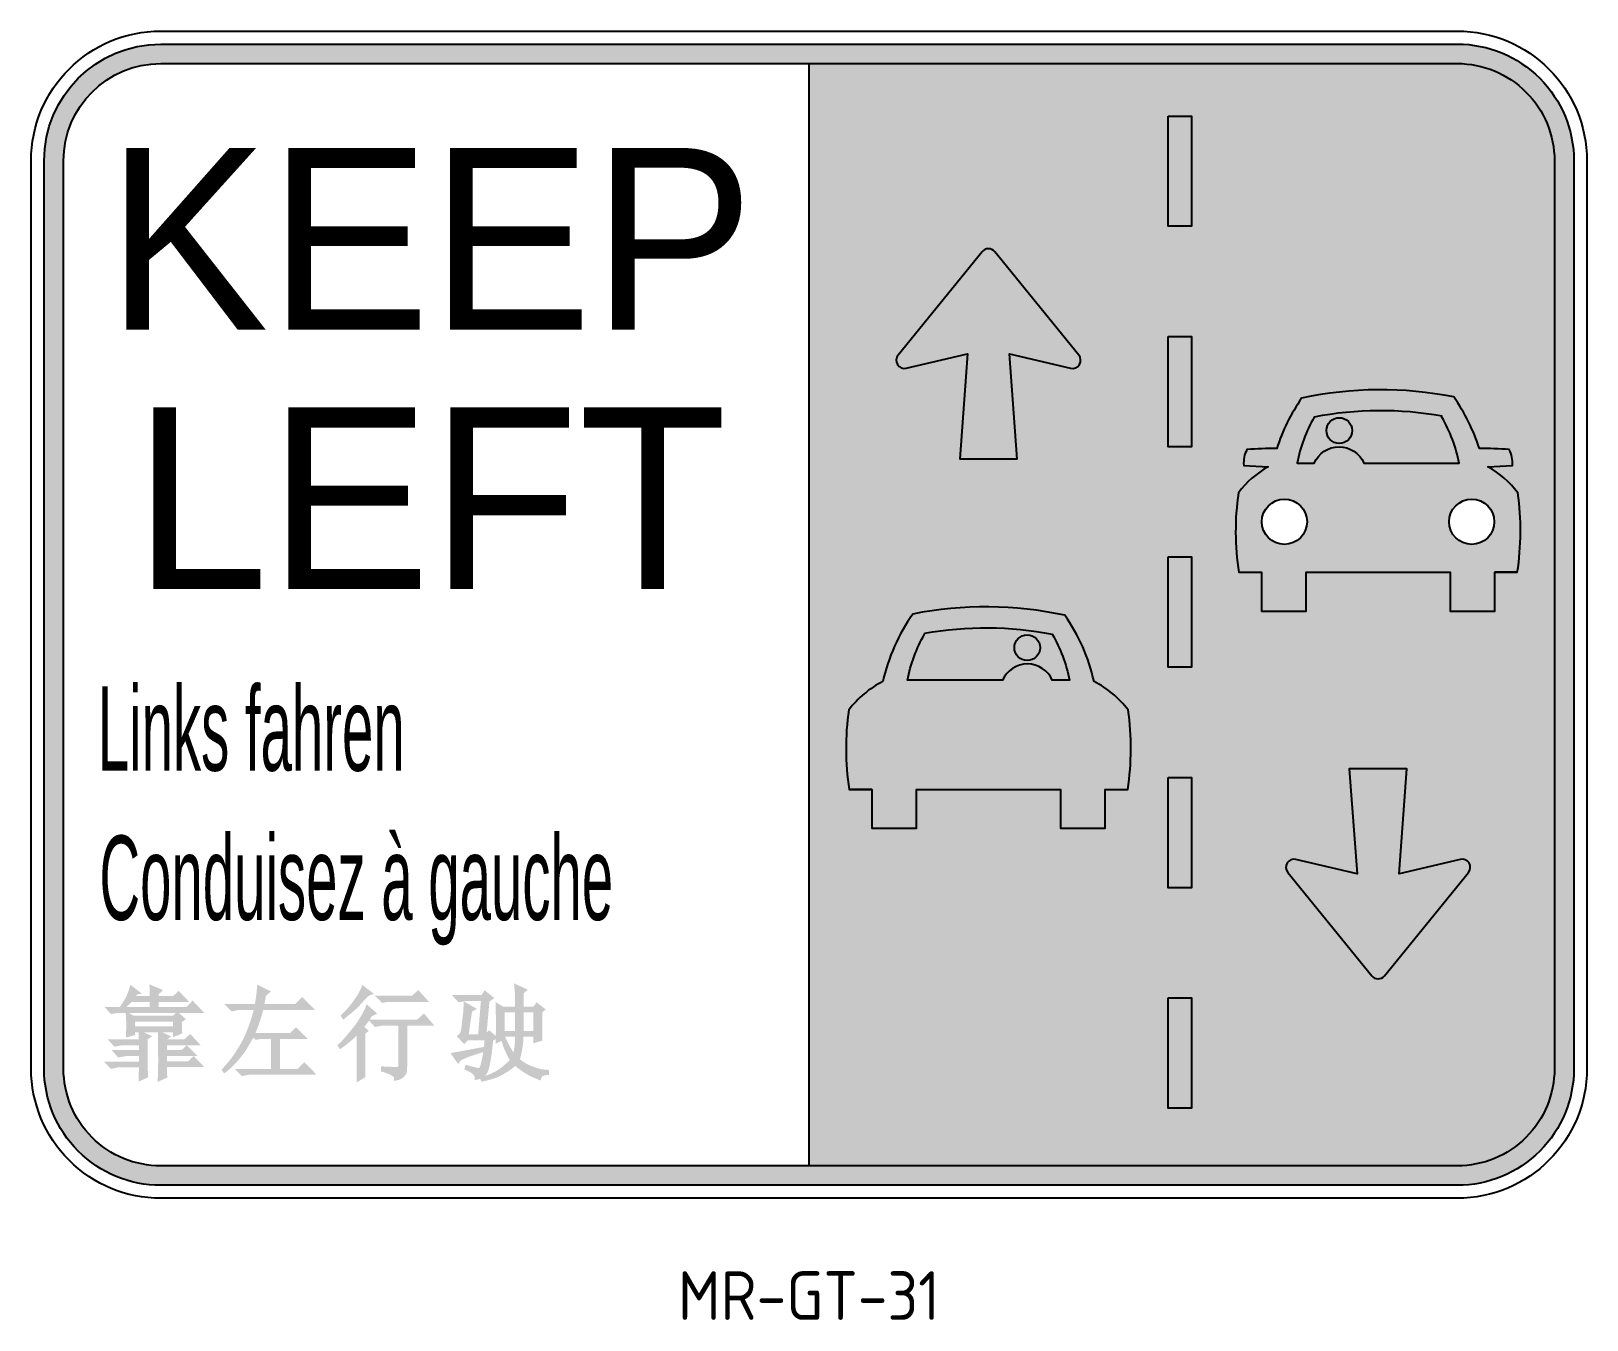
# Model space of a CAD drawing. Header units: millimetres. Extents: x 40 to 120, y 9.5 to 75.7.
import ezdxf
from ezdxf.enums import TextEntityAlignment as Align

# ---------------------------------------------------------------- set-up
doc = ezdxf.new("R2010")
doc.units = ezdxf.units.MM
doc.linetypes.add('CENTERX2', pattern=[101.60000000000001, 63.5, -12.7, 12.7, -12.7])
doc.layers.add('gold', color=7, linetype='Continuous', true_color=0xfedb00)
for name, color, linetype in [('L18', 4, 'Continuous'), ('L25', 1, 'Continuous'), ('T25', 1, 'Continuous')]:
    doc.layers.add(name, color=color, linetype=linetype)
doc.styles.add('FHWAD', font='')
doc.styles.add('flag text', font='')
doc.styles.add('ISO', font='isocp2.shx')
doc.styles.get('FHWAD').set_extended_font_data('FHWA Series D2000EX')
doc.styles.get('flag text').set_extended_font_data('FHWA Series B2000EX')

msp = doc.modelspace()

# ---------------------------------------------------------------- hatches: boundary and pattern name
at = {"layer": 'gold'}
h = msp.add_hatch(color=256, dxfattribs=at)
h.dxf.hatch_style = 1
h.paths.add_polyline_path([(118.3333342729938, 69.0641898152983, 0.4142135623730955), (113.3333342728272, 74.06418981546497), (80.00000093949372, 74.06418981546497), (80.0000009394937, 17.39752314846497), (113.3333342728271, 17.39752314846496, 0.4142135623730949), (118.3333342729938, 22.39752314863158)])
h.paths.add_polyline_path([(99.67653940103219, 43.02870241946262), (98.4615394010322, 43.02870241946262), (98.4615394010322, 48.69870241946253), (99.67653940103219, 48.69870241946253)], flags=16)
h.paths.add_polyline_path([(99.67653940103219, 37.35870241946262), (99.67653940103219, 31.69807741946266), (98.4615394010322, 31.69807741946266), (98.4615394010322, 37.35870241946252)], flags=16)
h.paths.add_polyline_path([(103.2637195384704, 45.91596579144996), (103.2637195384704, 47.91108558246916), (102.1029107758744, 47.91108558246916, -0.07432350280735303), (102.0796947609357, 51.99412374312313, -0.1008426883708583), (103.611959762552, 53.33967023296628), (102.3582896120865, 53.40926647510295, -0.15440470850909), (102.5208017166581, 54.22123459703144, -0.02354044923366175), (104.0530934249402, 54.2693537394516, -0.07455507368828718), (105.3310140045094, 56.86104413291865, -0.1032596804140802), (113.1512664049596, 56.92338828141745, -0.07651899385285986), (114.4728384556599, 54.2693537394516, -0.02354044923365468), (116.0051301639415, 54.22123459703145, -0.1544047085090908), (116.1676422685136, 53.40926647510295), (114.9139721180481, 53.33967023296628, -0.1008426883708599), (116.4462371196643, 51.99412374312311, -0.074323502807353), (116.4230211047257, 47.91108558246916), (115.2622123421296, 47.91108558246916), (115.2622123421296, 45.91596579144996), (112.9638135037625, 45.91596579144996), (112.9638135037625, 47.91108558246916), (105.5621183768376, 47.91108558246916), (105.5621183768376, 45.91596579144996)], flags=16)
h.paths.add_polyline_path([(107.7838355055174, 37.81447802140829), (110.7420963750826, 37.81447802140829), (110.3429659403001, 32.4144780214083), (113.4861108737885, 33.15453386335734, -0.7159303544671257), (113.9106921630649, 32.47635232407449), (109.5906921630649, 27.17026536755274, -0.4753581963328609), (108.9352397175352, 27.17026536755274), (104.6152397175352, 32.47635232407448, -0.7159303544671258), (105.0398210068116, 33.15453386335734), (108.1829659403001, 32.4144780214083)], flags=16)
h.paths.add_polyline_path([(96.38727383871228, 36.7518268796737), (95.2264650761162, 36.7518268796737), (95.2264650761162, 34.75670708865451), (92.92806623774902, 34.75670708865451), (92.92806623774902, 36.7518268796737), (85.52637111082414, 36.7518268796737), (85.52637111082414, 34.75670708865451), (83.22797227245698, 34.75670708865451), (83.22797227245698, 36.7518268796737), (82.0671635098609, 36.75182687967376, -0.07432350280735218), (82.04394749492226, 40.83486504032768, -0.1132301723862103), (83.79632186524903, 42.2992631107167, -0.0982549077896917), (85.33891820962701, 45.764129578622, -0.10325968041408), (93.15917061007721, 45.70178543012322, -0.09628365403418461), (94.65811548332417, 42.29926311071671, -0.1132301723862088), (96.41048985365092, 40.83486504032768, -0.07432350280735316)], flags=16)
h.paths.add_polyline_path([(93.39238920841012, 42.36600390193553), (92.5101752969652, 42.36600390193553, 0.6540645659283424), (89.9564002942715, 42.36600390193553), (85.06204814016303, 42.36600390193553, -0.0817546117384794), (85.94426205160794, 44.73230963285053, 0.3156415813253164), (85.94000566289215, 44.77870712760844, -0.09173746855951925), (92.5101752969652, 44.73230963285053, -0.0817546117384785)], flags=0)
h.paths.add_polyline_path([(90.56001935456514, 44.03633764055004, -1), (91.88334022173247, 44.03633764055004, -1)], flags=0)
h.paths.add_polyline_path([(105.0977954061765, 53.52526260473093, -0.08175461173847957), (105.9800093176214, 55.89156833564596, -0.09173746855953044), (112.5501789516952, 55.93796583040373, 0.315641581325049), (112.5459225629786, 55.89156833564599, -0.08175461173848037), (113.4281364744236, 53.52526260473095), (108.5337843203152, 53.52526260473095, 0.6540645659283423), (105.9800093176214, 53.52526260473095)], flags=0)
h.paths.add_polyline_path([(99.67653940103219, 54.36870241946254), (98.4615394010322, 54.36870241946254), (98.4615394010322, 60.02932741946239), (99.67653940103219, 60.02932741946249)], flags=16)
h.paths.add_polyline_path([(106.6068443928542, 55.19559634334549, -1), (107.9301652600215, 55.19559634334549, -1)], flags=0)
h.paths.add_polyline_path([(99.67653940103222, 26.02807741946266), (99.67653940103219, 20.35807741946266), (98.4615394010322, 20.35807741946266), (98.46153940103217, 26.02807741946266)], flags=16)
h.paths.add_polyline_path([(90.70634910906918, 53.74336399791437), (87.74808823950397, 53.74336399791437), (88.14721867428659, 59.14336399791438), (85.0040737407981, 58.40330815596533, -0.7159303544671132), (84.57949245152173, 59.08148969524818), (88.89949245152171, 64.38757665176995, -0.4753581963328635), (89.55494489705144, 64.38757665176995), (93.87494489705142, 59.08148969524818, -0.715930354467116), (93.45036360777505, 58.40330815596533), (90.30721867428657, 59.14336399791438)], flags=16)
h.paths.add_polyline_path([(99.67653940103219, 65.69932741946245), (98.4615394010322, 65.69932741946245), (98.4615394010322, 71.3599524194623), (99.67653940103219, 71.3599524194624)], flags=16)
h = msp.add_hatch(color=256, dxfattribs=at)
h.dxf.hatch_style = 1
h.paths.add_polyline_path([(113.4281364744236, 53.52526260473095, 0.08175461173848038), (112.5459225629786, 55.89156833564599, -0.3156415813255655), (112.5501789516944, 55.93796583040388, 0.09173746855951839), (105.9800093176214, 55.89156833564596, 0.08175461173847877), (105.0977954061765, 53.52526260473095), (105.9800093176214, 53.52526260473095, -0.6540645659283423), (108.5337843203152, 53.52526260473095)])
h.paths.add_polyline_path([(106.6068443928542, 55.19559634334549, -1), (107.9301652600215, 55.19559634334549, -1)], flags=16)
h = msp.add_hatch(color=256, dxfattribs=at)
h.dxf.hatch_style = 1
h.paths.add_polyline_path([(85.94000566289135, 44.7787071276083, -0.3156415813247795), (85.94426205160794, 44.73230963285054, 0.08175461173847945), (85.06204814016303, 42.36600390193553), (89.9564002942715, 42.36600390193553, -0.6540645659283424), (92.5101752969652, 42.36600390193553), (93.39238920841012, 42.36600390193553, 0.08175461173847877), (92.51017529696519, 44.73230963285053, 0.09173746855953029)])
h.paths.add_polyline_path([(90.56001935456514, 44.03633764055004, -1), (91.88334022173247, 44.03633764055004, -1)], flags=16)
at = {"layer": 'L18'}
h = msp.add_hatch(color=256, dxfattribs=at)
h.paths.add_polyline_path([(45.34297212996364, 24.56462932348201), (47.30330264751326, 24.56462932348201), (47.30330264751326, 24.8135899185161), (45.34297212996364, 24.8135899185161)], flags=16)
h.paths.add_polyline_path([(45.03128070002853, 25.2589353407795), (45.27740922071807, 25.11496327039946), (47.30330264751326, 25.11496327039946), (47.44737782136154, 25.2589353407795)], flags=16)
h.paths.add_polyline_path([(46.10342225263814, 25.56686031036493), (46.10342225263814, 25.81582090539902), (45.14620412659643, 25.81582090539902), (45.02163463174331, 25.6716858240635), (44.89925050540627, 25.56686031036493)], flags=16)
h.paths.add_polyline_path([(45.79483851157421, 24.26325597159867), (46.22807113216665, 24.0601565157118), (45.9986010043296, 23.90946986286602), (45.9986010043296, 22.33053553968554), (46.01826986619878, 21.95054305252827), (45.52654821042431, 21.72778883591882), (45.54419060813071, 22.45501586029849), (44.45131680412263, 22.45501586029849), (44.10383350507045, 22.38294829653482), (43.74323766778714, 22.75638921218186), (45.55150187181287, 22.75638921218186), (45.55277339593151, 22.80880196903112), (45.549700136574, 23.03810775715083), (44.85780679782721, 23.03810775715083), (44.47098566599182, 22.97259181108923), (44.14317122880882, 23.35258429824651), (45.54548538045917, 23.35258429824651), (45.54214869853496, 23.60154489328059), (44.68734325559771, 23.60154489328059), (44.28740958553114, 23.52292575800666), (43.93992628647898, 23.8963666736537), (45.53819736436776, 23.8963666736537), (45.53328014890046, 24.26325597159867), (45.34297212996364, 24.26325597159867), (45.34297212996364, 24.12567246177339), (45.11350200212659, 24.05360494420154), (44.87091933605838, 23.99464056965019), (44.89714452156559, 24.65635164796826), (44.86506916836369, 25.2589353407795), (44.47746260495443, 25.2589353407795), (44.11031044403309, 25.19997101241997), (43.77593968321209, 25.56686031036493), (44.56487977054833, 25.56686031036493), (44.73971413289183, 25.82892409461134), (44.90362135148332, 26.11719425728236), (45.00852198446725, 26.39236123074109), (45.10686629381317, 26.70683777183677), (45.69693236797843, 26.24822614940557), (45.48713110201055, 26.22201977098094), (45.36256160715743, 26.12374582879262), (46.10342225263814, 26.12374582879262), (46.08383288448924, 26.72665554351482), (46.79191202082473, 26.43183380933354), (46.55588567839453, 26.22218278193641), (46.55588567839453, 26.12374582879262), (47.29666693919984, 26.12374582879262), (47.59169986723758, 26.39236123074109), (48.13587189402647, 25.81582090539902), (46.55588567839453, 25.81582090539902), (46.55588567839453, 25.56686031036493), (47.99818986094218, 25.56686031036493), (48.30633543625596, 25.89444004067293), (48.9095140486524, 25.2589353407795), (47.59402488735827, 25.2589353407795), (47.96548784551723, 24.93807023912906), (47.74913025591134, 24.78738354009147), (47.75568657954936, 24.51221656663274), (47.76879911778052, 24.20429159704732), (47.30330264751326, 24.01429537656458), (47.30330264751326, 24.26325597159867), (46.75033144369536, 24.26325597159867), (47.21151455276048, 24.04705332649948), (46.98204442492342, 23.8963666736537), (47.86714342712642, 23.8963666736537), (48.18184532607825, 24.17808521862267), (48.71946102922909, 23.60154489328059), (46.98204442492342, 23.60154489328059), (46.98204442492342, 23.35258429824651), (47.73601771768017, 23.35258429824651), (48.00482556925559, 23.60154489328059), (48.54244127240645, 23.05121094636314), (46.98204442492342, 23.05121094636314), (46.98204442492342, 22.77604397290443), (48.07694469309432, 22.77604397290443), (48.35230886830776, 23.05121094636314), (48.90959343332779, 22.47467062102108), (46.98204442492342, 22.47467062102108), (46.98204442492342, 22.31743235047323), (47.00171328679261, 21.93743986331596), (46.50999163101812, 21.7146856467065), (46.53621681652534, 22.79569877981882), (46.51654795465616, 24.26325597159867)])
for points in [[(49.92328961221169, 22.15367507365278), (49.79216379372055, 22.33711972262525), (49.87100145541868, 22.42558650977355), (49.94097788631913, 22.50496167896296), (50.00306628485505, 22.57628811122359), (50.05823984945955, 22.64060868758561), (50.10747177856577, 22.69896628907917), (50.15173527060681, 22.7524037967344), (50.19200352401575, 22.80196409158138), (50.22924973722576, 22.84869005465031), (50.26431692210583, 22.89348807534181), (50.29752734426874, 22.93671857653867), (50.32907308276313, 22.97860548949409), (50.35914621663767, 23.01937274546144), (50.38793882494097, 23.05924427569393), (50.41564298672176, 23.09844401144485), (50.44245078102865, 23.13719588396749), (50.46855428691032, 23.1757238245151), (50.4941285096737, 23.21422510589063), (50.51928015965879, 23.25279036709586), (50.54409887346394, 23.29148358868213), (50.56867428768744, 23.33036875120085), (50.59309603892757, 23.36950983520343), (50.61745376378266, 23.4089708212413), (50.64183709885103, 23.44881568986585), (50.66633568073092, 23.48910842162846), (50.69101780399883, 23.52991726242658), (50.71586639514375, 23.57132751954181), (50.74084303863279, 23.61342876560175), (50.76590931893313, 23.65631057323401), (50.79102682051187, 23.70006251506622), (50.81615712783619, 23.74477416372596), (50.84126182537321, 23.79053509184089), (50.86630249759007, 23.8374348720386), (50.89124499728727, 23.88554814814539), (50.9160722505989, 23.93488984878213), (50.94077145199233, 23.9854599737684), (50.96532979593501, 24.03725852292379), (50.98973447689431, 24.09028549606779), (51.01397268933769, 24.14454089302002), (51.03803162773255, 24.20002471360006), (51.0618984865463, 24.2567369576274), (51.08554552084881, 24.31461151186267), (51.10888522811972, 24.37331781083026), (51.13181516644111, 24.43245917599563), (51.1542328938951, 24.49163892882426), (51.17603596856377, 24.55046039078152), (51.1971219485292, 24.6085268833329), (51.21738839187348, 24.66544172794383), (51.25508064574414, 24.77431719911554), (51.27246804073765, 24.82600910806416), (51.28895906804429, 24.87601193384792), (51.30461775404915, 24.92445363738923), (51.31950812513722, 24.97146217961043), (51.33369420769358, 25.0171655214339), (51.34724002810327, 25.06169162378204), (51.36020961275136, 25.10516844757717), (51.37267125639174, 25.14778580145466), (51.38471032725386, 25.18998088490184), (51.39641646193601, 25.23225274511896), (51.40787929703652, 25.27510042930628), (51.41918846915367, 25.31902298466413), (51.43043361488577, 25.36451945839279), (51.44170437083112, 25.41208889769251), (51.44267632895695, 25.41636918752046), (50.67070658133042, 25.41636918752046), (50.31666695864024, 25.33775005224655), (49.93640215044285, 25.71774253940382), (51.50486614773625, 25.71774253940382), (51.51168506720749, 25.75458886102184), (51.52331437061096, 25.82016238945792), (51.53476440166973, 25.88765533037626), (51.5459711344247, 25.95687574252865), (51.55687481117918, 26.02795158674725), (51.56743274728601, 26.10229043218568), (51.57760652636041, 26.18161975007804), (51.58735773201764, 26.26766701165836), (51.59664794787285, 26.36215968816067), (51.60543875754135, 26.46682525081906), (51.61369174463833, 26.58339117086751), (51.621368492779, 26.71358491954012), (52.33600395275251, 26.36635042850956), (52.0737524248151, 26.14359621190015), (52.05439513412011, 26.02990727789454), (52.03567811313252, 25.92445902147951), (52.01762697110716, 25.82689315232501), (52.00026731729892, 25.73685138010104), (51.99643001711867, 25.71774253940382), (53.57514257764569, 25.71774253940382), (53.9357385239739, 26.07808026583852), (54.60447993657102, 25.41636918752046), (51.93160716991049, 25.41636918752046), (51.92469287727685, 25.38684438127792), (51.91170622002294, 25.33358708293646), (51.89905249788409, 25.28391268789522), (51.88648841117217, 25.23674632516416), (51.87377066019901, 25.19101312375318), (51.86065594527651, 25.14563821267224), (51.84690096671648, 25.09954672093126), (51.83226242483079, 25.05166377754013), (51.81657598569615, 25.00121521945684), (51.79999317844867, 24.94862971543157), (51.78274449798938, 24.89463664216234), (51.76506043921924, 24.83996537634741), (51.74717149703923, 24.78534529468493), (51.72930816635036, 24.731505773873), (51.7117009420536, 24.67917619060979), (51.69458031904992, 24.62908592159347), (51.6781020947911, 24.5817574735328), (51.66212327693199, 24.53688587317878), (51.64642617567829, 24.49395927729302), (51.63079310123555, 24.45246584263714), (51.61500636380948, 24.41189372597273), (51.5988482736057, 24.37173108406144), (51.58210114082983, 24.33146607366487), (51.56454727568754, 24.29058685154462), (51.54602874640065, 24.24871806598652), (51.53776229556418, 24.23053054070958), (53.33255991157749, 24.23053054070958), (53.6210366250221, 24.53190393878477), (54.2176589137805, 23.92260561731598), (52.80150053206465, 23.92260561731598), (52.80150053206465, 22.38298086177247), (53.69971207249883, 22.38298086177247), (54.05375169518901, 22.73021539899486), (54.68315549309263, 22.0816075098891), (51.21487849907442, 22.0816075098891), (50.83461379992191, 22.0160915638275), (50.47401785359371, 22.38298086177247), (52.33600395275251, 22.38298086177247), (52.33600395275251, 23.92260561731598), (51.81805711147084, 23.92260561731598), (51.5426929362574, 23.87674443197695), (51.41922273510444, 23.98713868888625), (51.39954731831557, 23.94990392432565), (51.37787016311998, 23.90998014308548), (51.35623142537406, 23.87108004823185), (51.33456707826679, 23.83289653385783), (51.31281309498718, 23.7951224940565), (51.29090544872419, 23.75745082292087), (51.26878011266687, 23.71957441454401), (51.24637306000417, 23.68118616301899), (51.22362026392513, 23.64197896243887), (51.20046410042046, 23.60173741213715), (51.17687255668817, 23.56061293240938), (51.15282002272792, 23.51884864879149), (51.12828088853949, 23.47668768681947), (51.10322954412258, 23.43437317202932), (51.0776403794769, 23.39214822995699), (51.05148778460219, 23.35025598613848), (51.02474614949817, 23.30893956610974), (50.99739840083132, 23.26838024767878), (50.96946161193516, 23.22851191774143), (50.94096139280998, 23.18920661546552), (50.91192335345603, 23.15033638001897), (50.8823731038736, 23.11177325056954), (50.85233625406298, 23.07338926628516), (50.82183841402441, 23.0350564663336), (50.79090519375821, 22.99664688988277), (50.75956647184647, 22.95807522971123), (50.72786920119876, 22.91942679304039), (50.69586460330648, 22.88082954070239), (50.66360389966101, 22.84241143352945), (50.63113831175376, 22.80430043235363), (50.59851906107615, 22.76662449800713), (50.56579736911958, 22.72951159132209), (50.53302445737539, 22.69308967313069), (50.50020032621637, 22.65742485652952), (50.46712009154045, 22.62233586367303), (50.4335276481269, 22.58757956898015), (50.39916689075497, 22.55291284686973), (50.36378171420397, 22.51809257176076), (50.32711601325312, 22.48287561807213), (50.28891368268174, 22.44701886022273), (50.24891861726906, 22.41027917263146), (50.20704971687059, 22.37260537101062), (50.16392590164661, 22.33471403624576), (50.12034109683364, 22.29751369051584), (50.07708922766818, 22.26191285599977), (50.03496421938677, 22.22882005487651), (49.99475999722587, 22.19914380932497), (49.957270486422, 22.17379264152406)], [(55.91234562610281, 25.12807458937324), (55.94458498650178, 25.16001573813536), (55.97725972382725, 25.19196968487526), (56.01019056477611, 25.22394922540555), (56.04319823604526, 25.25596715553871), (56.07610346433161, 25.28803627108739), (56.10872697633206, 25.32016936786412), (56.14088949874353, 25.35237924168143), (56.1724117582629, 25.38467868835193), (56.20314649467312, 25.417065574977), (56.23307450010128, 25.44947805381361), (56.26220857976047, 25.4818393484076), (56.29056153886383, 25.51407268230473), (56.31814618262446, 25.54610127905087), (56.34497531625549, 25.57784836219186), (56.37106174497004, 25.60923715527343), (56.3964182739812, 25.64019088184148), (56.42106837958404, 25.67066262294672), (56.44507822240128, 25.70072488965977), (56.46852463413755, 25.73048005055605), (56.49148444649757, 25.76003047421111), (56.51403449118592, 25.78947852920048), (56.5362515999073, 25.81892658409963), (56.55821260436635, 25.84847700748402), (56.57999433626773, 25.87823216792924), (56.60164801674786, 25.90825817846418), (56.62312242467033, 25.93847612993159), (56.64434072833048, 25.9687708576276), (56.66522609602364, 25.99902719684846), (56.68570169604516, 26.0291299828903), (56.70569069669038, 26.0589640510493), (56.72511626625466, 26.08841423662159), (56.74390157303336, 26.11736537490339), (56.76199859718442, 26.14575561819677), (56.7794745663163, 26.17373638682723), (56.79642551990008, 26.20151241812627), (56.81294749740687, 26.22928844942528), (56.82913653830774, 26.25726921805578), (56.84508868207378, 26.28565946134913), (56.86089996817608, 26.31466391663682), (56.87666643608571, 26.34448732125027), (56.89251186999093, 26.37545810799202), (56.9086710329486, 26.40839949154889), (56.9254064327328, 26.44425838207886), (56.94298057711754, 26.48398168973976), (56.96165597387687, 26.52851632468959), (56.98169513078484, 26.5788091970862), (57.0033605556155, 26.63580721708757), (57.02691475614287, 26.70045729485163), (57.64320590677046, 26.22874248320811), (57.61229295669513, 26.22380959312117), (57.58337122423441, 26.21876153824014), (57.55628064353222, 26.21348315377104), (57.53086114873238, 26.20785927491983), (57.50695267397877, 26.20177473689239), (57.48439515341525, 26.19511437489474), (57.46302852118571, 26.18776302413283), (57.44269271143401, 26.1796055198126), (57.42320204787775, 26.17051603375987), (57.40426841252967, 26.16032608427999), (57.38557807697622, 26.14885652629815), (57.36681731280387, 26.13592821473956), (57.3476723915991, 26.12136200452942), (57.32782958494838, 26.10497875059299), (57.30697516443816, 26.08659930785538), (57.28479540165492, 26.06604453124189), (57.26108434561739, 26.04323124627922), (57.23606715507327, 26.0184601609004), (57.21007676620253, 25.99212795363998), (57.18344611518512, 25.96463130303255), (57.156508138201, 25.93636688761264), (57.12959577143013, 25.90773138591479), (57.10304195105249, 25.87912147647363), (57.07717961324802, 25.85093383782365), (57.05227126540031, 25.82349690273733), (57.02829769970744, 25.79686612093869), (57.00516927957108, 25.77102869638958), (56.98279636839294, 25.74597183305195), (56.96108932957473, 25.72168273488766), (56.93995852651814, 25.69814860585859), (56.91931432262487, 25.6753566499267), (56.89906708129659, 25.65329407105379), (56.87911649490636, 25.6319203483323), (56.85931957171245, 25.61108406137652), (56.8395226489445, 25.59060606493118), (56.81957206383213, 25.57030721374109), (56.79931415360497, 25.55000836255095), (56.77859525549263, 25.52953036610563), (56.75726170672475, 25.50869407914983), (56.73515984453097, 25.48732035642836), (56.71214027440325, 25.46525564487493), (56.68807067488322, 25.44244876017925), (56.66282299277478, 25.41887411022003), (56.63626917488187, 25.39450610287589), (56.60828116800846, 25.36931914602559), (56.57873091895847, 25.34328764754773), (56.54749037453587, 25.31638601532102), (56.51443148154461, 25.28858865722417), (56.4791935583776, 25.25963751890474), (56.44048540978385, 25.22834469708633), (56.39678321210134, 25.19328982626131), (56.34656314166806, 25.15305254092223), (56.28830137482201, 25.10621247556149), (56.22047408790117, 25.05134926467157), (56.14155745724354, 24.98704254274492), (56.05002765918708, 24.91187194427403)], [(57.67598730687079, 26.14357173023213), (59.583867453406, 26.14357173023213), (59.91168189058897, 26.43839351060522), (60.45585391737785, 25.82909518913642), (58.38406655225117, 25.82909518913642), (58.04313957683702, 25.77668243228716)], [(57.13512328421439, 24.54409402283876), (57.36128551696386, 24.34188323663402), (57.19082197473436, 24.19774810910668), (57.19082197473436, 21.95710275379996), (56.73188171906024, 21.68193578034123), (56.73188171906024, 24.09819257097955), (56.71707885521354, 24.08253219893332), (56.68380227477066, 24.0477439140324), (56.65339407058499, 24.01643616376599), (56.62534203242802, 23.98809710480549), (56.57425761328632, 23.93827768748778), (56.55020081184463, 23.91577364247341), (56.52645133551772, 23.89419091545051), (56.50255139647247, 23.87306244938175), (56.47826089645712, 23.8521003323948), (56.45339415961527, 23.83106143890853), (56.42776551009048, 23.80970264334192), (56.40118927202639, 23.78778082011381), (56.37347976956654, 23.76505284364315), (56.34445132685455, 23.74127558834887), (56.313918268034, 23.71620592864986), (56.28147295944021, 23.68950690102142), (56.24581993617539, 23.66046619016461), (56.20544177553357, 23.62827764283691), (56.15882105480867, 23.59213510579569), (56.10444035129464, 23.55123242579845), (56.04078224228547, 23.50476344960261), (55.96632930507513, 23.45192202396562), (55.87956411695757, 23.39190199564493), (55.74188208387328, 23.59500140533996), (55.85333893145037, 23.69327534752829), (56.0565839828251, 23.9029263749254), (56.27294146338612, 24.15188696995948), (56.48274272935399, 24.41395075420587), (56.69910031895989, 24.68256615615435), (56.90234526128974, 24.99049107954795), (57.04002729437403, 25.21979691385948), (57.17770932745832, 25.49496388731821), (57.24982856034191, 25.70461491471532), (57.80055680172393, 25.22634848536973), (57.5120800882793, 25.08876502173628), (57.48895487557824, 25.04473689790625), (57.46414577122923, 25.00126540281646), (57.43812016705515, 24.95860006029257), (57.41226766020598, 24.91842356197611), (59.85923162861944, 24.91842356197611), (60.20015860403358, 25.23290010307178), (60.73121809259129, 24.61049859239068), (59.35431026234083, 24.61049859239068), (59.35336330094479, 23.89790071273518), (59.35042769551728, 23.30522132605087), (59.34584021195386, 22.87181478646897), (59.3398505529219, 22.5715195020591), (59.33270842108884, 22.37817388089084), (59.3246635191221, 22.2656163310338), (59.31596554968907, 22.2076852605576), (59.30686421545718, 22.17821907753186), (59.29756440065273, 22.15537486807365), (59.28809171573742, 22.13458443049025), (59.27842695273188, 22.11559824113634), (59.26855090365666, 22.09816677636678), (59.25844436053237, 22.08204051253622), (59.24808811537957, 22.06696992599944), (59.23746296021891, 22.05270549311122), (59.22654968707096, 22.03899769022628), (59.21532802084631, 22.02563431559749), (59.20377341801576, 22.01255245507006), (59.19186026794007, 21.99972651638741), (59.17956295998006, 21.98713090729284), (59.16685588349648, 21.97474003552969), (59.15371342785015, 21.96252830884133), (59.14010998240184, 21.95047013497116), (59.12601993651236, 21.93853992166244), (59.11143688748639, 21.92673127080596), (59.0964312644043, 21.91511456088196), (59.08109270429031, 21.90377936451803), (59.06551084416873, 21.89281525434178), (59.04977532106378, 21.88231180298084), (59.03397577199975, 21.87235858306281), (59.01820183400088, 21.86304516721535), (59.00254314409143, 21.85446112806603), (58.98704452081903, 21.84666404802694), (58.97157150882481, 21.83958354864789), (58.95594483427315, 21.83311726126317), (58.93998522332859, 21.82716281720704), (58.92351340215554, 21.82161784781381), (58.90635009691846, 21.81637998441774), (58.88831603378181, 21.81134685835312), (58.86923193891005, 21.80641610095419), (58.84893561222712, 21.80150240499957), (58.82733314869485, 21.79658870904497), (58.80434771703452, 21.79167501309034), (58.77990248596744, 21.78676131713571), (58.75392062421493, 21.78184762118111), (58.72632530049829, 21.77693392522647), (58.69703968353879, 21.77202022927185), (58.66598694205776, 21.76710653331725), (58.66598694205776, 21.93089637537534), (58.63320554195739, 21.97020594301227), (58.54141755624951, 22.04227350677596), (58.43651692326557, 22.10123783513548), (58.27260970467408, 22.16675378119709), (58.11525870067574, 22.21916653804637), (58.0103580676918, 22.245372916471), (57.98413288218458, 22.23882134496075), (57.98413288218458, 22.51398831841948), (58.26820888259508, 22.4995767225749), (58.48285480248704, 22.49021318428784), (58.63793068630947, 22.48511074392177), (58.74329657851142, 22.48348244184017), (58.80881252354185, 22.48454131840664), (58.8443385658498, 22.48750041398462), (58.85973474988424, 22.49157276893763), (58.86486112009422, 22.49597142362924), (58.86794184997476, 22.50006936957585), (58.87065762920493, 22.50387940290585), (58.87305327650986, 22.50757427090046), (58.87517361061467, 22.51132672084103), (58.87706345024442, 22.5153095000088), (58.87876761412429, 22.51969535568506), (58.8803309209793, 22.52465703515112), (58.88179818953463, 22.5303672856883), (58.88320143314253, 22.54095604332335), (58.88452144366381, 22.57638199906549), (58.88572620758653, 22.66056103266929), (58.88678371139866, 22.81740902388951), (58.88766194158823, 23.07084185248077), (58.88832888464327, 23.44477539819776), (58.88875252705174, 23.96312554079516), (58.88889236416004, 24.61049859239068), (58.06936465329935, 24.61049859239068), (57.67598730687079, 24.53843107481883), (57.37716431136401, 24.86641152781148), (57.35741827381074, 24.83793618637327), (57.33120058856468, 24.80099069236992), (57.30610336260777, 24.76609897006094), (57.282389103714, 24.73333139806189), (57.25950078346222, 24.7020417741478), (57.23667648938253, 24.67140475088368), (57.21315430900496, 24.64059498083446), (57.1881723298596, 24.60878711656514), (57.16096863947648, 24.57515581064064)]]:
    msp.add_hatch(color=256, dxfattribs=at).paths.add_polyline_path(points)
h = msp.add_hatch(color=256, dxfattribs=at)
h.paths.add_polyline_path([(63.8780825655091, 25.81011792393215), (63.88969203758121, 25.4208026596245), (63.89798451763271, 25.11659011837827), (63.9029600056636, 24.87253782739548), (63.90461850167391, 24.66370331387812), (63.9029600056636, 24.46514410502822), (63.89798451763271, 24.25191772804776), (63.89212276280617, 24.07319402427042), (63.54549915937835, 24.37466894785661), (63.42520291543129, 24.26153010638765), (63.56672779926529, 25.84547379456926), (63.8143964277585, 26.02225324013848), (63.31905927981701, 26.42531036864558), (63.1633818966951, 26.17781913561032), (61.63491328214161, 26.17781913561032), (61.98164918756027, 25.80304674056636), (62.37791884048653, 25.88082971139822), (63.12800075752025, 25.88082971139822), (62.98647587368625, 24.1554624482845), (62.50529122503264, 24.1554624482845), (62.66804485779849, 25.32220668741925), (62.92278962689073, 25.47070144571713), (62.2457852029079, 25.85489346621317), (62.22224145736462, 25.32927787078505), (62.158555319614, 24.79893958026923), (62.11609782175033, 24.44538073532266), (62.08071657353061, 24.26860128975343), (62.01703043577999, 24.17667599838185), (61.88258180158992, 24.0635371569129), (62.27177520487223, 23.66048007459763), (62.46990997681293, 23.85847302407238), (63.31905927981701, 23.85847302407238), (63.28367803159728, 23.51198531629974), (61.56415078570217, 23.19378234199026), (61.96749668827238, 22.62101699747157), (62.0028779364921, 22.70587110547737), (62.05241168399971, 22.7836540763092), (62.17978406854584, 22.868508184315), (62.50529122503264, 23.00286057588131), (62.94401837582258, 23.15135528798736), (63.24829689242243, 23.24328057935895), (63.18461064562693, 22.88972173441235), (63.09261950930053, 22.52202052273419), (63.0572382610808, 22.45130873526816), (63.02185701286108, 22.4300952313626), (62.91571337724679, 22.44423755190236), (62.58312997111604, 22.52909170609998), (62.34253759226679, 22.59273231020023), (62.27885145451619, 22.35231226053078), (62.44868133692596, 22.28160047306473), (62.64681610886664, 22.16846167778759), (62.76003599412489, 22.06239401968443), (62.80249349198856, 21.99168223221839), (62.80249349198856, 21.81490278664917), (62.95817087511045, 21.83611633674654), (63.09492625194514, 21.8729087189385), (63.15630564705114, 21.72297749527759), (63.23629118082887, 21.7390430132251), (63.31190933783938, 21.75537784391052), (63.38343653525575, 21.77191983835161), (63.4511491902511, 21.7886068475659), (63.51532371999853, 21.80537672257117), (63.57623654167111, 21.82216731438506), (63.63416407244196, 21.8389164740252), (63.68938272948417, 21.85556205250927), (63.74219657125154, 21.87209254077987), (63.7930202213207, 21.88869898947914), (63.84229594454897, 21.90562308917407), (63.89046600579366, 21.92310653043175), (63.9379726699121, 21.94139100381922), (63.98525820176162, 21.96071819990352), (64.03276486619953, 21.98132980925169), (64.08093492808317, 22.00346752243077), (64.13011736197575, 22.02732123915909), (64.18028798126413, 22.05287369576034), (64.23132930904116, 22.08005583770941), (64.28312386839953, 22.10879861048129), (64.33555418243209, 22.13903295955085), (64.38850277423158, 22.1706898303931), (64.44185216689081, 22.203700168483), (64.49548488350254, 22.23799491929542), (64.54936176520421, 22.27356027186524), (64.60375692531176, 22.31060338946692), (64.65902279518578, 22.34938667893476), (64.71551180618685, 22.39017254710312), (64.77357638967558, 22.43322340080636), (64.83356897701256, 22.47880164687879), (64.89584199955837, 22.52716969215479), (64.90297991204059, 22.53282454503017), (64.9054140650239, 22.53054644513789), (64.94659540755987, 22.49373581236696), (64.98845397082638, 22.45815895176217), (65.03069951798614, 22.42390793605365), (65.07305563282443, 22.39098276542188), (65.11524589912662, 22.35938344004724), (65.15699390067796, 22.32910996011017), (65.19802322126377, 22.30016232579119), (65.23805744466937, 22.27254053727061), (65.27682015468004, 22.24624459472896), (65.31417890174866, 22.22122385836911), (65.35057710299833, 22.19722512848392), (65.38660214221973, 22.17394456538868), (65.42284140320353, 22.15107832939864), (65.45988226974039, 22.12832258082911), (65.498312125621, 22.10537347999544), (65.538718354636, 22.08192718721287), (65.58168834057608, 22.05767986279672), (65.62805363434512, 22.03230464896247), (65.67962245529988, 22.00538261552619), (65.73844718991036, 21.97647181420416), (65.80658022464654, 21.94513029671273), (65.8860739459784, 21.91091611476806), (65.97898074037592, 21.87338732008654), (66.08735299430909, 21.83210196438438), (66.2132430942479, 21.78661809937788), (66.22031934389182, 21.88561457411522), (66.25570059211155, 21.94925517821549), (66.30523423057429, 22.00582459894996), (66.42553036547646, 22.05532283631865), (66.62366524646204, 22.0694651568584), (66.62366524646204, 22.33109875662522), (66.56178265253806, 22.33391271325932), (66.50806814709875, 22.33703741895516), (66.46140224608259, 22.34045215672363), (66.42066546542804, 22.34413620957572), (66.38473832107358, 22.34806886052239), (66.35250132895767, 22.3522293925746), (66.3228350050188, 22.35659708874326), (66.29461986519544, 22.36115123203938), (66.26692070258304, 22.36588031286418), (66.23953941890507, 22.37080965118008), (66.21246219304193, 22.3759737743399), (66.18567520387414, 22.38140720969635), (66.1591646302821, 22.38714448460216), (66.13291665114626, 22.3932201264101), (66.10691744534708, 22.39966866247291), (66.08115319176498, 22.4065246201433), (66.05557321397328, 22.41382137583528), (66.0299794143166, 22.42158770220739), (66.00413683983241, 22.42985122097947), (65.97781053755823, 22.43863955387135), (65.95076555453146, 22.44798032260279), (65.92276693778965, 22.45790114889364), (65.89357973437022, 22.46842965446366), (65.86296899131068, 22.47959346103266), (65.83080110793396, 22.49140637943047), (65.79734789270502, 22.50382697692707), (65.76298250637423, 22.51680000990234), (65.72807810969202, 22.53027023473629), (65.69300786340875, 22.54418240780885), (65.65814492827488, 22.55848128549995), (65.62386246504077, 22.57311162418962), (65.59053363445686, 22.58801818025775), (65.55844176232146, 22.60315952100436), (65.52751083462454, 22.61854945740966), (65.497575002404, 22.63421561137383), (65.46846841669779, 22.65018560479719), (65.44002522854376, 22.66648705957994), (65.41207958897986, 22.68314759762234), (65.38446564904396, 22.70019484082461), (65.35701755977401, 22.71765641108702), (65.32959481016387, 22.73556223211223), (65.30215824103153, 22.75395143481286), (65.27469403115093, 22.7728654519039), (65.24718835929602, 22.7923457161004), (65.21962740424077, 22.81243366011741), (65.19199734475913, 22.83317071666995), (65.16428435962507, 22.85459831847307), (65.13647462761254, 22.87675789824175), (65.13522051456587, 22.87778844830142), (65.14618141838696, 22.91619029656121), (65.17204010829931, 23.0121967249339), (65.19441596425725, 23.1009938657625), (65.21372360898548, 23.18361753611087), (65.2303776652087, 23.26110355304289), (65.24479275565166, 23.33448773362248), (65.257383503039, 23.40480589491345), (65.26856453009545, 23.47309385397973), (65.27868135554529, 23.54042886060026), (65.2878030821111, 23.60805389541405), (65.29592970851496, 23.67725337177518), (65.30306123347906, 23.74931170303775), (65.3091976557255, 23.82551330255588), (65.3143389739764, 23.90714258368359), (65.3184851869539, 23.99548395977503), (65.32001726038168, 24.04232360681554), (65.81697344132162, 24.04232360681554), (65.81697344132162, 23.69583594523475), (66.28400548164245, 23.83725947397501), (66.28400548164245, 25.27977963341635), (66.46091161369618, 25.44241671225399), (65.99387957337537, 25.81011792393215), (65.83112594060951, 25.58384024099425), (65.32163629338014, 25.58384024099425), (65.32163629338014, 26.2697444269819), (65.54099992329753, 26.45359505591691), (64.83337550412747, 26.77886921359217), (64.8829092516351, 26.22024618961322), (64.8829092516351, 25.58384024099425), (64.28142846807931, 25.58384024099425), (63.8780825655091, 25.81718910729795)])
h.paths.add_polyline_path([(64.61292797012632, 22.84501437717287), (64.6052864391147, 22.85519679342937), (64.58983479242796, 22.87719984912677), (64.575931073647, 22.89848473848535), (64.56307773482064, 22.91964532969881), (64.5507772279977, 22.9412754909609), (64.53853200522704, 22.96396909046541), (64.52594126398057, 22.98817728390132), (64.51299118342271, 23.01378037693898), (64.499764688141, 23.0405159627441), (64.486344702723, 23.06812163448231), (64.47281415175621, 23.0963349853193), (64.4592559598282, 23.12489360842065), (64.44575305152648, 23.1535350969521), (64.43238835143859, 23.18199704407925), (64.4192136873519, 23.21011487010638), (64.40615649985294, 23.23811530389202), (64.39311313272813, 23.26632290143323), (64.3799799297638, 23.29506221872717), (64.36665323474637, 23.32465781177095), (64.35302939146221, 23.35543423656166), (64.33900474369767, 23.38771604909643), (64.32447563523918, 23.42182780537235), (64.30937526562393, 23.45814009763129), (64.29378425739264, 23.49720766309434), (64.27782008883695, 23.53963127522725), (64.26160023824835, 23.58601170749589), (64.24524218391848, 23.63694973336601), (64.22886340413888, 23.69304612630344), (64.21258137720116, 23.75490165977398), (64.19651358139686, 23.82311710724343), (63.8780825655091, 23.68169357850316), (63.88665448112205, 23.91603879799561), (63.75778643060693, 23.83018829060923), (63.742500628108, 23.68021695523042), (63.72837577696937, 23.54723992470973), (63.71524602663162, 23.42935820100645), (63.70294552653525, 23.32467278607996), (63.69130842612087, 23.23128468188955), (63.68016887482905, 23.14729489039456), (63.66936102210039, 23.07080441355436), (63.65871901737538, 22.9999142533282), (63.64811386581, 22.93302694955773), (63.63756399542169, 22.86975119361344), (63.6271246899432, 22.80999721474804), (63.61685123310735, 22.75367524221436), (63.60679890864692, 22.7006955052651), (63.59702300029471, 22.65096823315302), (63.58757879178347, 22.60440365513089), (63.57852156684602, 22.56091200045147), (63.56986169145515, 22.52034825481512), (63.56142986054354, 22.48234642971268), (63.55301185128394, 22.44648529308263), (63.54439344084905, 22.41234361286342), (63.53536040641158, 22.37950015699353), (63.52569852514426, 22.34753369341142), (63.51519357421979, 22.31602299005554), (63.50363133081088, 22.2845468148644), (63.49071464760921, 22.25268623747365), (63.47581467938222, 22.22003153430781), (63.45821965641639, 22.18617528348857), (63.43721780899808, 22.15071006313772), (63.41209736741379, 22.11322845137697), (63.38214656194991, 22.07332302632805), (63.34665362289289, 22.03058636611267), (63.34330210183511, 22.02689537452601), (63.36288276322171, 22.03248766939915), (63.4471872660379, 22.05936481257498), (63.52333750170196, 22.0863386351533), (63.59223182211298, 22.11329174381001), (63.65476857917002, 22.14010674522098), (63.71184612477221, 22.16666624606206), (63.76436281081861, 22.19285285300916), (63.81321698920831, 22.21854917273814), (63.85925518373362, 22.24371722471889), (63.90311660575954, 22.26863667959749), (63.94538863854432, 22.29366662081399), (63.98665866534616, 22.31916613180846), (64.02751406942329, 22.34549429602103), (64.06854223403396, 22.37301019689168), (64.11033054243636, 22.40207291786058), (64.15346637788872, 22.43304154236773), (64.19858549639632, 22.46643743176161), (64.24651714495269, 22.50343105902394), (64.29813894329835, 22.5453551750448), (64.35432851117389, 22.59354253071433), (64.41596346831986, 22.64932587692256), (64.48392143447678, 22.71403796455967), (64.55908002938527, 22.78901154451573)], flags=16)
h.paths.add_polyline_path([(64.8829092516351, 24.04232360681554), (64.88227349483115, 23.95040866263864), (64.88047679081998, 23.86982555641522), (64.87768498920265, 23.79897912983446), (64.87406393958015, 23.73627422458553), (64.86977949155356, 23.68011568235752), (64.86499749472387, 23.6289083448396), (64.85988379869211, 23.58105705372091), (64.85460425305932, 23.53496665069059), (64.84922796182593, 23.4891662755829), (64.84343704658997, 23.44268226081246), (64.83681688334886, 23.39466523693905), (64.82895284810002, 23.34426583452242), (64.8194303168409, 23.29063468412231), (64.80783466556888, 23.23292241629848), (64.80663926055048, 23.22760527069602), (64.80137116184463, 23.23512297585862), (64.77916115946333, 23.26810338735878), (64.75722757223183, 23.3018572086374), (64.73548747492364, 23.33638443978468), (64.71386254936994, 23.37168738270837), (64.6922929056322, 23.40777754658617), (64.67072326082959, 23.44466874241328), (64.6490983320812, 23.48237478118499), (64.62736283650615, 23.52090947389654), (64.60546149122361, 23.56028663154306), (64.58333901335266, 23.60052006511988), (64.56094012001245, 23.64162358562218), (64.5381841902241, 23.68375601835237), (64.51488925061675, 23.72765624584137), (64.49084798972157, 23.7742081649273), (64.46585309606972, 23.82429567244827), (64.43969725819234, 23.87880266524236), (64.41217316462063, 23.93861304014771), (64.38307350388571, 24.00461069400238), (64.36713414204976, 24.04232360681554)], flags=16)
h.paths.add_polyline_path([(64.8829092516351, 25.29392200014794), (64.8829092516351, 24.33931307721949), (64.34511471487481, 24.33931307721949), (64.34511471487481, 25.29392200014794)], flags=16)
h.paths.add_polyline_path([(65.32163629338014, 24.33931307721949), (65.32163629338014, 25.29392200014794), (65.83112594060951, 25.29392200014794), (65.83112594060951, 24.33931307721949)], flags=16)
at = {"layer": 'L25'}
h = msp.add_hatch(color=256, dxfattribs=at)
edge = h.paths.add_edge_path(flags=16)
edge.add_line((46.66666760616036, 74.06418981546497), (113.3333342728271, 74.06418981546497))
edge.add_arc((113.3333342728272, 69.0641898152983), 5.000000000166665, 1.1368683772161603e-13, 90.00000000000063, ccw=False)
edge.add_line((118.3333342729938, 69.06418981529832), (118.3333342729938, 22.39752314863159))
edge.add_arc((113.3333342728271, 22.39752314863159), 5.000000000166636, -90.00000000000028, 0, ccw=False)
edge.add_line((113.3333342728271, 17.39752314846496), (46.6666676061603, 17.39752314846498))
edge.add_arc((46.6666676061603, 22.39752314863163), 5.000000000166658, 179.9999999999999, 270, ccw=False)
edge.add_line((41.66666760599364, 22.39752314863165), (41.6666676059937, 69.06418981529833))
edge.add_arc((46.66666760616036, 69.0641898152983), 5.000000000166658, 90, 179.9999999999997, ccw=False)
edge = h.paths.add_edge_path()
edge.add_line((46.66666760616036, 75.06418981546497), (113.3333342728271, 75.06418981546497))
edge.add_arc((113.3333342728272, 69.0641898152983), 6.000000000166665, 1.1368683772161603e-13, 90.00000000000051, ccw=False)
edge.add_line((119.3333342729938, 69.06418981529832), (119.3333342729938, 22.39752314863159))
edge.add_arc((113.3333342728271, 22.39752314863159), 6.000000000166636, -90.00000000000028, 0, ccw=False)
edge.add_line((113.3333342728271, 16.39752314846496), (46.6666676061603, 16.39752314846498))
edge.add_arc((46.6666676061603, 22.39752314863163), 6.000000000166658, 179.9999999999999, 270, ccw=False)
edge.add_line((40.66666760599364, 22.39752314863165), (40.6666676059937, 69.06418981529833))
edge.add_arc((46.66666760616036, 69.06418981529832), 6.000000000166658, 90, 179.9999999999999, ccw=False)
for points in [[(98.4615394010322, 71.3599524194623), (99.67653940103219, 71.3599524194624), (99.67653940103219, 65.69932741946245), (98.4615394010322, 65.69932741946245)], [(98.4615394010322, 60.02932741946239), (99.67653940103219, 60.02932741946249), (99.67653940103219, 54.36870241946254), (98.4615394010322, 54.36870241946254)], [(98.4615394010322, 48.69870241946253), (99.67653940103219, 48.69870241946253), (99.67653940103219, 43.02870241946262), (98.4615394010322, 43.02870241946262)], [(98.4615394010322, 37.35870241946252), (99.67653940103219, 37.35870241946262), (99.67653940103219, 31.69807741946266), (98.4615394010322, 31.69807741946266)], [(98.46153940103217, 26.02807741946266), (99.67653940103222, 26.02807741946266), (99.67653940103219, 20.35807741946266), (98.4615394010322, 20.35807741946266)]]:
    msp.add_hatch(color=256, dxfattribs=at).paths.add_polyline_path(points)
h = msp.add_hatch(color=256, dxfattribs=at)
edge = h.paths.add_edge_path()
edge.add_line((85.0040737407981, 58.40330815596533), (88.14721867428659, 59.14336399791443))
edge.add_line((88.14721867428659, 59.14336399791438), (87.74808823950399, 53.74336399791437))
edge.add_line((87.74808823950397, 53.74336399791437), (90.7063491090692, 53.74336399791437))
edge.add_line((90.70634910906918, 53.74336399791437), (90.30721867428657, 59.14336399791438))
edge.add_line((90.30721867428657, 59.14336399791438), (93.45036360777503, 58.40330815596528))
edge.add_arc((93.54721867428657, 58.81466834574047), 0.4226086956521873, 256.7509766231111, 399.1510783540696)
edge.add_line((93.87494489705144, 59.08148969524817), (89.55494489705146, 64.3875766517699))
edge.add_arc((89.22721867428658, 64.12075530226232), 0.4226086956521565, 39.15107835406689, 140.848921645932)
edge.add_line((88.8994924515217, 64.38757665176993), (84.57949245152169, 59.08148969524819))
edge.add_arc((84.9072186742866, 58.81466834574047), 0.4226086956521825, 140.8489216459315, 283.2490233768889)
h = msp.add_hatch(color=256, dxfattribs=at)
edge = h.paths.add_edge_path(flags=16)
edge.add_arc((109.3904709985345, 38.1606347068102), 18.05594794595826, 79.92160919689842, 100.887604746785)
edge.add_arc((112.7265390210078, 52.02869705162827), 7.77415188914927, 150.2057732351927, 168.9009722876264)
edge.add_line((105.0977954061765, 53.52526260473094), (105.9800093176214, 53.52526260473094))
edge.add_arc((107.2568968189683, 52.96672872019131), 1.393700753847393, 23.62544574046342, 156.3745542595366, ccw=False)
edge.add_line((108.5337843203152, 53.52526260473094), (113.4281364744236, 53.52526260473094))
edge.add_arc((105.7993928595923, 52.02869705162833), 7.774151889149212, 11.09902771237339, 29.79422676480729)
edge.add_arc((112.5811380729989, 55.91173173644454), 0.04057948838697462, 139.7227754601518, 209.7942267648039, ccw=False)
edge = h.paths.add_edge_path(flags=0)
edge.add_arc((107.2685048264378, 55.19559634334546), 0.6616604335836654, 0, 360)
edge = h.paths.add_edge_path(flags=16)
edge.add_arc((104.4477429800622, 50.50938237627325), 1.161039217103778, 0, 360)
edge = h.paths.add_edge_path(flags=16)
edge.add_arc((114.0781889005379, 50.50938237627325), 1.161039217103778, 0, 360)
edge = h.paths.add_edge_path()
edge.add_line((116.4230211047257, 47.91108558246911), (115.2622123421296, 47.91108558246911))
edge.add_line((115.2622123421296, 47.91108558246911), (116.4230211047257, 47.91108558246917))
edge.add_arc((102.7764881015817, 50.0302643841262), 13.81009709593997, 351.1730061460926, 368.1754372012175)
edge.add_arc((112.3782705551253, 48.9068747107104), 5.106805122416593, 37.1954811740664, 60.2290554975519)
edge.add_line((114.9139721180481, 53.33967023296624), (116.1676422685136, 53.40926647510292))
edge.add_arc((114.8030540099026, 53.5583968344469), 1.372712999726091, 353.7631261167329, 388.8728161584537)
edge.add_arc((114.7282413266518, 37.98134600165328), 16.29001002740908, 85.50427118413552, 90.89834850612615)
edge.add_arc((105.1916608721971, 51.3038614861026), 9.74342863885425, 17.71955493722134, 35.22230925818405)
edge.add_arc((109.3904709985345, 38.16063470681014), 19.13594794595833, 78.66586111487409, 102.247659506265)
edge.add_arc((113.3342710084029, 51.30386148610249), 9.743428638854219, 145.225234334469, 162.280445062778)
edge.add_arc((103.7976905539479, 37.98134600165297), 16.29001002740938, 89.10165149387261, 94.49572881586471)
edge.add_arc((103.7228778706972, 53.55839683444761), 1.372712999725916, 151.1271838415763, 186.2368738832972)
edge.add_line((102.3582896120865, 53.40926647510294), (103.611959762552, 53.33967023296626))
edge.add_arc((106.1476613254748, 48.90687471071026), 5.106805122416714, 119.7709445024475, 142.8045188259327)
edge.add_arc((115.7494437790184, 50.03026438412617), 13.81009709594004, 171.8245627987824, 188.8269938539074)
edge.add_line((102.1029107758744, 47.91108558246911), (103.2637195384704, 47.91108558246911))
edge.add_line((103.2637195384704, 47.91108558246911), (103.2637195384704, 45.91596579144992))
edge.add_line((103.2637195384704, 45.91596579144992), (105.5621183768376, 45.91596579144992))
edge.add_line((105.5621183768376, 45.91596579144992), (105.5621183768376, 47.91108558246911))
edge.add_line((105.5621183768376, 47.91108558246911), (112.9638135037625, 47.91108558246911))
edge.add_line((112.9638135037625, 47.91108558246911), (112.9638135037625, 45.91596579144992))
edge.add_line((112.9638135037625, 45.91596579144992), (115.2622123421297, 45.91596579144992))
edge.add_line((115.2622123421296, 45.91596579144992), (115.2622123421296, 47.91108558246911))
edge.add_line((115.2622123421296, 47.91108558246911), (116.4230211047257, 47.91108558246911))
h = msp.add_hatch(color=256, dxfattribs=at)
edge = h.paths.add_edge_path(flags=16)
edge.add_arc((89.09971361605218, 27.00137600401476), 18.05594794595826, 79.11239525321508, 100.07839080310163, ccw=False)
edge.add_arc((85.76364559357879, 40.8694383488329), 7.774151889149261, 11.099027712373186, 29.794226764806922, ccw=False)
edge.add_line((93.39238920841012, 42.3660039019355), (92.51017529696522, 42.3660039019355))
edge.add_arc((91.23328779561837, 41.80747001739589), 1.39370075384737, 23.62544574046304, 156.3745542595369)
edge.add_line((89.9564002942715, 42.3660039019355), (85.06204814016304, 42.3660039019355))
edge.add_arc((92.69079175499431, 40.86943834883293), 7.774151889149202, 150.2057732351931, 168.900972287627, ccw=False)
edge.add_arc((85.9090465415877, 44.75247303364911), 0.0405794883870127, 330.2057732351992, 400.2772245397676)
edge = h.paths.add_edge_path()
edge.add_line((83.22797227245698, 36.75182687967369), (83.22797227245698, 34.75670708865449))
edge.add_line((83.22797227245698, 34.75670708865449), (85.52637111082414, 34.75670708865449))
edge.add_line((85.52637111082414, 34.75670708865449), (85.52637111082414, 36.75182687967369))
edge.add_line((85.52637111082414, 36.75182687967369), (92.92806623774902, 36.75182687967369))
edge.add_line((92.92806623774902, 36.75182687967369), (92.92806623774902, 34.75670708865449))
edge.add_line((92.92806623774902, 34.75670708865449), (95.22646507611618, 34.75670708865449))
edge.add_line((95.2264650761162, 34.75670708865449), (95.2264650761162, 36.75182687967369))
edge.add_line((95.2264650761162, 36.75182687967369), (96.38727383871229, 36.75182687967369))
edge.add_arc((82.74074083556827, 38.87100568133074), 13.81009709594002, 351.1730061460926, 368.1754372012176)
edge.add_arc((92.34252328911188, 37.7476160079148), 5.106805122416709, 37.19548117406781, 63.03586637977354)
edge.add_arc((85.15591360618372, 40.14460278330711), 9.743428638854192, 12.7759905606299, 34.7747656655308)
edge.add_arc((89.0997136160521, 27.00137600401474), 19.13594794595828, 77.75234049373493, 101.3341388851259)
edge.add_arc((93.2985237423895, 40.14460278330718), 9.743428638854208, 144.7776907418158, 167.2240094393705)
edge.add_arc((86.11191405946126, 37.74761600791484), 5.106805122416656, 116.9641336202264, 142.8045188259324)
edge.add_arc((95.71369651300489, 38.87100568133077), 13.81009709593999, 171.8245627987826, 188.8269938539074)
edge.add_line((82.0671635098609, 36.75182687967374), (83.22797227245698, 36.75182687967369))
edge.add_line((83.22797227245698, 36.75182687967369), (82.0671635098609, 36.75182687967369))
edge.add_line((82.0671635098609, 36.75182687967369), (83.22797227245698, 36.75182687967369))
edge = h.paths.add_edge_path(flags=0)
edge.add_arc((91.2216797881488, 44.03633764055002), 0.6616604335836654, 0, 360)
h = msp.add_hatch(color=256, dxfattribs=at)
edge = h.paths.add_edge_path()
edge.add_line((109.5906921630649, 27.17026536755274), (113.9106921630649, 32.47635232407448))
edge.add_arc((113.5829659403001, 32.74317367358219), 0.4226086956521726, 320.8489216459304, 463.2490233768924)
edge.add_line((113.4861108737885, 33.15453386335734), (110.3429659403001, 32.41447802140824))
edge.add_line((110.3429659403001, 32.4144780214083), (110.7420963750827, 37.81447802140831))
edge.add_line((110.7420963750826, 37.81447802140829), (107.7838355055174, 37.81447802140829))
edge.add_line((107.7838355055174, 37.81447802140829), (108.1829659403001, 32.41447802140829))
edge.add_line((108.1829659403001, 32.4144780214083), (105.0398210068116, 33.1545338633574))
edge.add_arc((104.9429659403, 32.74317367358219), 0.4226086956521931, 76.75097662310768, 219.1510783540718)
edge.add_line((104.6152397175352, 32.47635232407448), (108.9352397175352, 27.17026536755274))
edge.add_arc((109.2629659403, 27.43708671706044), 0.4226086956521726, 219.1510783540696, 320.8489216459304)

# ---------------------------------------------------------------- linework, layer by layer
at = {"layer": 'gold'}
msp.add_line((80.00000093949372, 74.06418981546497), (80.0000009394937, 17.39752314846496), dxfattribs=at)
at = {"layer": 'L25'}
for points in [[(46.66666760616036, 75.73085648196498), (113.3333342728271, 75.73085648196498, -0.414213562373095), (120.0000009394938, 69.06418981529832), (120.0000009394938, 22.39752314863159, -0.414213562373095), (113.3333342728271, 15.73085648196495), (46.6666676061603, 15.73085648196498, -0.4142135623730953), (40.00000093949365, 22.39752314863165), (40.0000009394937, 69.06418981529833, -0.4142135623730948)], [(46.66666760616036, 75.06418981546497), (113.3333342728271, 75.06418981546497, -0.4142135623730964), (119.3333342729938, 69.06418981529832), (119.3333342729938, 22.39752314863159, -0.4142135623730968), (113.3333342728271, 16.39752314846496), (46.6666676061603, 16.39752314846498, -0.4142135623730958), (40.66666760599364, 22.39752314863165), (40.6666676059937, 69.06418981529833, -0.4142135623730941)], [(46.66666760616036, 74.06418981546497), (113.3333342728271, 74.06418981546497, -0.4142135623730976), (118.3333342729938, 69.06418981529832), (118.3333342729938, 22.39752314863159, -0.4142135623730968), (113.3333342728271, 17.39752314846496), (46.6666676061603, 17.39752314846498, -0.4142135623730958), (41.66666760599364, 22.39752314863165), (41.6666676059937, 69.06418981529833, -0.4142135623730938)], [(85.0040737407981, 58.40330815596533), (88.14721867428659, 59.14336399791438), (87.74808823950397, 53.74336399791437), (90.70634910906918, 53.74336399791437), (90.30721867428657, 59.14336399791438), (93.45036360777505, 58.40330815596533, 0.7159303544671122), (93.87494489705144, 59.08148969524817), (89.55494489705146, 64.38757665176993, 0.4753581963328841), (88.8994924515217, 64.38757665176993), (84.57949245152172, 59.08148969524817, 0.7159303544671122)], [(116.4230211047257, 47.91108558246916), (115.2622123421296, 47.91108558246916), (116.4230211047257, 47.9110855824692, 0.07432350280735248), (116.4462371196643, 51.99412374312313, 0.1008426883708593), (114.9139721180481, 53.33967023296628), (116.1676422685136, 53.40926647510295, 0.1544047085090907), (116.0051301639415, 54.22123459703145, 0.02354044923365471), (114.4728384556599, 54.2693537394516, 0.07651899385286004), (113.1512664049596, 56.92338828141745, 0.10325968041408), (105.3310140045094, 56.86104413291865, 0.07455507368828748), (104.0530934249402, 54.26935373945159, 0.0235404492336611), (102.5208017166581, 54.22123459703144, 0.1544047085090915), (102.3582896120865, 53.40926647510295), (103.611959762552, 53.33967023296628, 0.1008426883708582), (102.0796947609357, 51.99412374312313, 0.07432350280735303), (102.1029107758744, 47.91108558246916), (103.2637195384704, 47.91108558246916), (103.2637195384704, 45.91596579144996), (105.5621183768376, 45.91596579144996), (105.5621183768376, 47.91108558246916), (112.9638135037625, 47.91108558246916), (112.9638135037625, 45.91596579144996), (115.2622123421296, 45.91596579144996), (115.2622123421296, 47.91108558246916)], [(112.5501789516952, 55.93796583040373, 0.09173746855953042), (105.9800093176214, 55.89156833564596, 0.08175461173847866), (105.0977954061765, 53.52526260473095), (105.9800093176214, 53.52526260473095, -0.6540645659283425), (108.5337843203152, 53.52526260473095), (113.4281364744236, 53.52526260473095, 0.08175461173847928), (112.5459225629787, 55.89156833564596, -0.3156415813252073)], [(83.22797227245698, 36.7518268796737), (83.22797227245698, 34.75670708865451), (85.52637111082414, 34.75670708865451), (85.52637111082414, 36.7518268796737), (92.92806623774902, 36.7518268796737), (92.92806623774902, 34.75670708865451), (95.2264650761162, 34.75670708865451), (95.2264650761162, 36.7518268796737), (96.38727383871228, 36.7518268796737, 0.07432350280735314), (96.41048985365092, 40.83486504032768, 0.1132301723862087), (94.65811548332417, 42.29926311071671, 0.09628365403418439), (93.15917061007721, 45.70178543012321, 0.10325968041408), (85.33891820962701, 45.764129578622, 0.09825490778969162), (83.79632186524903, 42.29926311071671, 0.1132301723862099), (82.04394749492228, 40.83486504032768, 0.07432350280735237), (82.0671635098609, 36.75182687967376), (83.22797227245698, 36.7518268796737), (82.0671635098609, 36.7518268796737)], [(85.94000566289135, 44.7787071276083, -0.09173746855953042), (92.5101752969652, 44.73230963285053, -0.08175461173847866), (93.39238920841012, 42.36600390193553), (92.5101752969652, 42.36600390193553, 0.6540645659283425), (89.9564002942715, 42.36600390193553), (85.06204814016303, 42.36600390193553, -0.08175461173847928), (85.94426205160794, 44.73230963285053, 0.3156415813248028)], [(109.5906921630649, 27.17026536755274), (113.9106921630649, 32.47635232407448, 0.7159303544671283), (113.4861108737885, 33.15453386335734), (110.3429659403001, 32.4144780214083), (110.7420963750826, 37.81447802140829), (107.7838355055174, 37.81447802140829), (108.1829659403001, 32.4144780214083), (105.0398210068116, 33.15453386335734, 0.7159303544671285), (104.6152397175352, 32.47635232407448), (108.9352397175352, 27.17026536755274, 0.4753581963328713)]]:
    msp.add_lwpolyline(points, format="xyb", close=True, dxfattribs=at)
for points in [[(98.4615394010322, 71.3599524194623), (99.67653940103219, 71.3599524194624), (99.67653940103219, 65.69932741946245), (98.4615394010322, 65.69932741946245)], [(98.4615394010322, 60.02932741946239), (99.67653940103219, 60.02932741946249), (99.67653940103219, 54.36870241946254), (98.4615394010322, 54.36870241946254)], [(98.4615394010322, 48.69870241946253), (99.67653940103219, 48.69870241946253), (99.67653940103219, 43.02870241946262), (98.4615394010322, 43.02870241946262)], [(98.4615394010322, 37.35870241946252), (99.67653940103219, 37.35870241946262), (99.67653940103219, 31.69807741946266), (98.4615394010322, 31.69807741946266)], [(98.46153940103217, 26.02807741946266), (99.67653940103222, 26.02807741946266), (99.67653940103219, 20.35807741946266), (98.4615394010322, 20.35807741946266)]]:
    msp.add_lwpolyline(points, close=True, dxfattribs=at)
for centre, radius in [((107.2685048264378, 55.19559634334549), 0.6616604335836654), ((104.4477429800622, 50.50938237627327), 1.161039217103778), ((114.0781889005379, 50.50938237627327), 1.161039217103778), ((91.2216797881488, 44.03633764055004), 0.6616604335836654)]:
    msp.add_circle(centre, radius, dxfattribs=at)

# ---------------------------------------------------------------- texts
at = {"layer": 'L18', "style": 'flag text', "width": 0.5}
for s, p in [('Links fahren', (43.4261227756682, 37.70942422153952)), ('Conduisez à gauche', (43.51201253177816, 30.04018006560342))]:
    msp.add_text(s, height=4.333333333333333, dxfattribs=at).set_placement(p)
at = {"layer": 'L25', "style": 'FHWAD'}
for s, p in [('KEEP', (60.52313151324876, 60.39068889678056)), ('LEFT', (60.52313151324876, 47.05149763328912))]:
    msp.add_text(s, height=9.333333333333334, dxfattribs=at).set_placement(p, align=Align.CENTER)
at = {"layer": 'T25', "linetype": 'CENTERX2', "style": 'ISO'}
msp.add_text('MR-GT-31', height=2.5, dxfattribs=at).set_placement((79.99919518104707, 10.73085675874933), align=Align.MIDDLE_CENTER)

doc.saveas('drawing.dxf')
